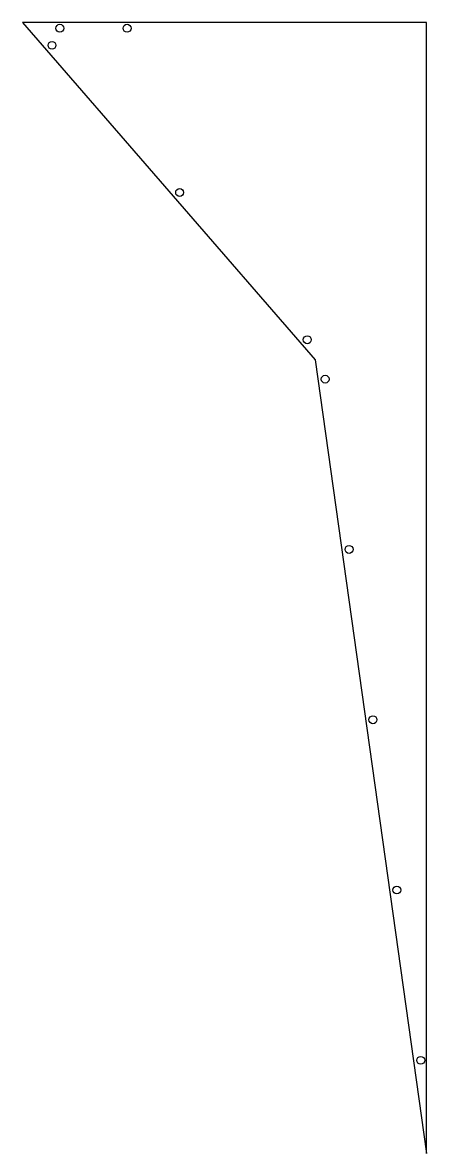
# Model space of a CAD drawing. Header units: millimetres. Extents: x 0 to 715, y 0 to 2004.
import ezdxf

# ---------------------------------------------------------------- set-up
doc = ezdxf.new("R2010")
doc.units = ezdxf.units.MM

msp = doc.modelspace()

# ---------------------------------------------------------------- linework, layer by layer
at = {"layer": 'CUT'}
for p, q in [((0, 2003.5294), (517.8784, 1405.8239)), ((715.0306, 2003.5294), (0, 2003.5294)), ((715.0306, 0), (715.0306, 2003.5294)), ((517.8784, 1405.8239), (715.0306, 0))]:
    msp.add_line(p, q, dxfattribs=at)
for centre in [(65.8654, 1993.5294), (185.0306, 1993.5294), (52.0588, 1963.2985), (278.0421, 1702.4814), (504.0255, 1441.6644), (535.7741, 1371.8211), (578.0882, 1070.0939), (620.4023, 768.3666), (662.7164, 466.6394), (705.0306, 164.9121)]:
    msp.add_circle(centre, 7, dxfattribs=at)

doc.saveas('drawing.dxf')
